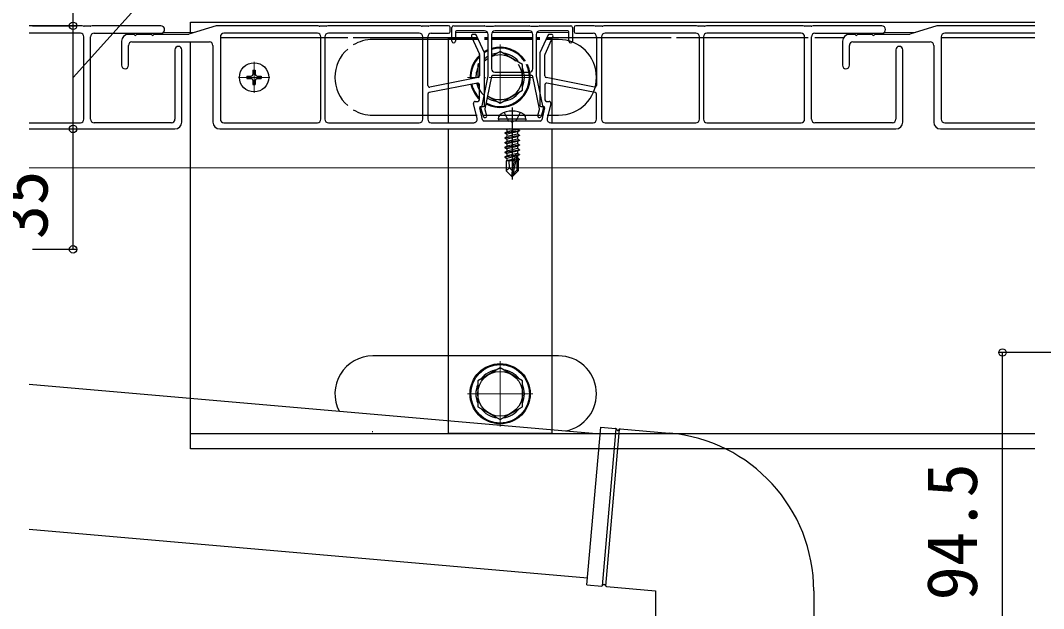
# Model space of a CAD drawing. Units: millimetres, scale not verified. Extents: x -875 to 875, y -1303 to 1295.
# Drawn here: x -128.4 to 168.9, y 440.9 to 611.8 of the extents above; entities that cross this region are included whole.
import ezdxf
from ezdxf.enums import TextEntityAlignment as Align

# ---------------------------------------------------------------- set-up
doc = ezdxf.new("R2010")
doc.units = ezdxf.units.MM
doc.header["$LTSCALE"] = 8
doc.layers.add('0-3_YKK_12', color=2, linetype='Continuous', lineweight=18)
doc.layers.add('0-4_YKK_13', color=4, linetype='Continuous')
doc.layers.add('0-5_YKK_D', color=6, linetype='Continuous')
doc.styles.add('ＭＳ ゴシック', font='')
doc.styles.get('ＭＳ ゴシック').set_extended_font_data('MS Gothic')

msp = doc.modelspace()

# ---------------------------------------------------------------- linework, layer by layer
at = {"layer": '0-3_YKK_12'}
for p, q in [((-78.153, 608.362), (-86.71, 608.362)), ((7.323, 608.362), (-2.004, 608.362)), ((20.323, 608.362), (8.67, 608.362)), ((30.996, 608.362), (21.67, 608.362)), ((131.847, 608.362), (122.61, 608.362)), ((10.996, 587.72), (10.996, 604.8)), ((-60.504, 590.75), (-60.504, 599.85)), ((-65.054, 595.3), (-55.954, 595.3)), ((1.496, 595.3), (4.496, 595.3)), ((7.763, 595.3), (20.496, 595.3)), ((166.417, 568.957), (-125.904, 568.957)), ((10.996, 493.8), (10.996, 512.8)), ((1.496, 503.3), (20.496, 503.3))]:
    msp.add_line(p, q, dxfattribs=at)
at = {"layer": '0-4_YKK_13'}
for p, q in [((-110.577, 610.3), (-125.904, 610.3)), ((-110.074, 610.171), (-110.433, 610.278)), ((-108.077, 610.15), (-109.93, 610.15)), ((-107.574, 610.278), (-107.933, 610.171)), ((-87.604, 610.3), (-107.43, 610.3)), ((-71.577, 610.277), (-79.431, 607.822)), ((-79.004, 611.3), (166.417, 611.3)), ((-79.004, 608.008), (-79.004, 611.3)), ((-42.077, 610.3), (-71.427, 610.3)), ((-41.574, 610.171), (-41.933, 610.278)), ((-39.577, 610.15), (-41.43, 610.15)), ((-39.074, 610.278), (-39.433, 610.171)), ((-12.327, 610.3), (-38.93, 610.3)), ((-11.824, 610.171), (-12.183, 610.278)), ((-9.827, 610.15), (-11.68, 610.15)), ((-9.324, 610.278), (-9.683, 610.171)), ((-4.004, 610.3), (-9.18, 610.3)), ((-3.504, 608.6), (-3.504, 609.8)), ((-3.004, 605.8), (-3.004, 609.8)), ((-2.504, 610.3), (6.423, 610.3)), ((6.567, 610.278), (6.926, 610.171)), ((7.07, 610.15), (8.923, 610.15)), ((9.067, 610.171), (9.426, 610.278)), ((9.57, 610.3), (19.423, 610.3)), ((19.567, 610.278), (19.926, 610.171)), ((20.07, 610.15), (21.923, 610.15)), ((22.067, 610.171), (22.426, 610.278)), ((22.57, 610.3), (31.496, 610.3)), ((31.996, 609.8), (31.996, 605.8)), ((32.496, 609.8), (32.496, 608.6)), ((38.173, 610.3), (32.996, 610.3)), ((38.676, 610.171), (38.317, 610.278)), ((40.673, 610.15), (38.82, 610.15)), ((41.176, 610.278), (40.817, 610.171)), ((67.923, 610.3), (41.32, 610.3)), ((68.426, 610.171), (68.067, 610.278)), ((70.423, 610.15), (68.57, 610.15)), ((70.926, 610.278), (70.567, 610.171)), ((98.923, 610.3), (71.07, 610.3)), ((99.426, 610.171), (99.067, 610.278)), ((101.423, 610.15), (99.57, 610.15)), ((101.926, 610.278), (101.567, 610.171)), ((121.896, 610.3), (102.07, 610.3)), ((137.923, 610.277), (130.069, 607.822)), ((166.417, 610.3), (138.073, 610.3)), ((-111.004, 608.1), (-125.904, 608.1)), ((-110.004, 583.1), (-110.004, 607.1)), ((-108.004, 583.1), (-108.004, 607.1)), ((-107.004, 608.1), (-87.604, 608.1)), ((-95.523, 607.8), (-97.004, 607.8)), ((-90.523, 607.8), (-94.484, 607.8)), ((-79.58, 607.8), (-89.484, 607.8)), ((-70.304, 607.1), (-70.304, 583.1)), ((-33.304, 606.8), (-70.304, 606.8)), ((-42.104, 608.1), (-69.304, 608.1)), ((-41.104, 583.1), (-41.104, 607.1)), ((-39.904, 607.1), (-39.904, 583.1)), ((-12.504, 608.1), (-38.904, 608.1)), ((4.496, 606.8), (-31.704, 606.8)), ((-11.504, 583.1), (-11.504, 607.1)), ((-10.004, 592.909), (-10.004, 607.1)), ((-9.004, 608.1), (-4.004, 608.1)), ((-2.004, 608.5), (-2.004, 605.8)), ((6.496, 608.8), (-1.704, 608.8)), ((2.67, 607.093), (4.951, 602.073)), ((3.674, 607.8), (3.125, 607.8)), ((6.451, 602.398), (4.129, 607.506)), ((7.496, 606.8), (6.496, 606.8)), ((6.496, 606.8), (7.496, 606.8)), ((7.496, 595.829), (7.496, 607.8)), ((8.496, 607.8), (8.496, 597.8)), ((20.496, 606.8), (8.496, 606.8)), ((8.496, 606.8), (20.496, 606.8)), ((20.496, 597.8), (20.496, 607.8)), ((21.496, 607.8), (21.496, 595.829)), ((22.496, 606.8), (21.496, 606.8)), ((21.496, 606.8), (22.496, 606.8)), ((30.696, 608.8), (22.496, 608.8)), ((24.863, 607.506), (22.541, 602.387)), ((24.041, 602.063), (26.323, 607.093)), ((60.696, 606.8), (24.496, 606.8)), ((25.868, 607.8), (25.318, 607.8)), ((30.996, 605.8), (30.996, 608.5)), ((32.996, 608.1), (37.996, 608.1)), ((38.996, 607.1), (38.996, 592.909)), ((40.496, 607.1), (40.496, 583.1)), ((67.896, 608.1), (41.496, 608.1)), ((100.496, 606.8), (62.296, 606.8)), ((68.896, 583.1), (68.896, 607.1)), ((70.096, 607.1), (70.096, 583.1)), ((98.496, 608.1), (71.096, 608.1)), ((99.496, 583.1), (99.496, 607.1)), ((101.496, 583.1), (101.496, 607.1)), ((102.496, 608.1), (121.896, 608.1)), ((110.764, 606.8), (102.496, 606.8)), ((113.977, 607.8), (112.496, 607.8)), ((118.977, 607.8), (115.016, 607.8)), ((129.92, 607.8), (120.016, 607.8)), ((139.196, 607.1), (139.196, 583.1)), ((166.417, 606.8), (139.196, 606.8)), ((166.417, 608.1), (140.196, 608.1)), ((-99.004, 605.8), (-99.004, 598.8)), ((-97.004, 598.8), (-97.004, 604.6)), ((-96.004, 605.6), (-73.504, 605.6)), ((-79.004, 487.3), (-79.004, 605.3)), ((-72.504, 604.6), (-72.504, 582.3)), ((4.496, 606.3), (-26.004, 606.3)), ((7.496, 606.3), (6.496, 606.3)), ((20.496, 606.3), (8.496, 606.3)), ((22.496, 606.3), (21.496, 606.3)), ((27.996, 606.3), (24.496, 606.3)), ((110.496, 605.8), (110.496, 598.8)), ((112.496, 598.8), (112.496, 604.6)), ((113.496, 605.6), (135.996, 605.6)), ((136.996, 604.6), (136.996, 582.3)), ((-83.504, 603.3), (-83.504, 583.1)), ((-81.504, 582.3), (-81.504, 603.3)), ((4.996, 601.866), (4.996, 595.709)), ((6.496, 587.1), (6.496, 602.191)), ((7.496, 600.784), (6.496, 600.207)), ((10.996, 602.805), (8.496, 601.362)), ((22.496, 602.181), (22.496, 587.1)), ((23.996, 595.709), (23.996, 601.856)), ((125.996, 603.3), (125.996, 583.1)), ((127.996, 582.3), (127.996, 603.3)), ((-62.579, 595.65), (-62.579, 594.95)), ((-62.579, 595.65), (-61.354, 595.65)), ((-62.579, 594.95), (-61.354, 594.95)), ((-60.854, 597.375), (-60.154, 597.375)), ((-60.854, 597.375), (-60.854, 596.15)), ((-60.154, 597.375), (-60.154, 596.15)), ((-59.654, 595.65), (-58.429, 595.65)), ((-59.654, 594.95), (-58.429, 594.95)), ((-58.429, 595.65), (-58.429, 594.95)), ((4.594, 595.219), (-9.406, 592.419)), ((5.733, 586.983), (7.49, 595.77)), ((6.496, 595.3), (6.743, 595.3)), ((8.468, 595.558), (6.576, 586.098)), ((20.23, 595.8), (8.762, 595.8)), ((9.496, 596.8), (19.496, 596.8)), ((22.417, 586.098), (20.525, 595.558)), ((21.502, 595.77), (23.26, 586.983)), ((38.398, 592.419), (24.398, 595.219)), ((-60.854, 594.45), (-60.854, 593.225)), ((-60.854, 593.225), (-60.154, 593.225)), ((-60.154, 594.45), (-60.154, 593.225)), ((4.398, 593.65), (-9.602, 590.85)), ((4.496, 593.66), (4.496, 592.8)), ((4.996, 588.8), (4.996, 593.16)), ((23.996, 593.16), (23.996, 588.8)), ((38.594, 590.85), (24.594, 593.65)), ((-10.004, 590.36), (-10.004, 583.1)), ((38.996, 583.1), (38.996, 590.36)), ((4.28, 583.331), (3.244, 587.684)), ((3.73, 588.3), (4.496, 588.3)), ((5.905, 582.984), (5.084, 586.43)), ((5.376, 586.8), (6.196, 586.8)), ((6.116, 583.961), (5.41, 586.41)), ((6.582, 585.956), (7.077, 584.238)), ((14.496, 586.5), (14.496, 565.6)), ((21.916, 584.238), (22.411, 585.956)), ((22.796, 586.8), (23.616, 586.8)), ((23.583, 586.41), (22.877, 583.961)), ((23.908, 586.43), (23.088, 582.984)), ((24.496, 588.3), (25.262, 588.3)), ((25.749, 587.684), (24.712, 583.331)), ((-26.004, 584.3), (4.301, 584.3)), ((6.301, 584.3), (22.692, 584.3)), ((10.496, 583.1), (10.638, 583.902)), ((18.496, 583.1), (10.496, 583.1)), ((10.496, 583.1), (10.584, 582.6)), ((18.496, 583.1), (18.355, 583.902)), ((18.496, 583.1), (18.408, 582.6)), ((24.692, 584.3), (27.996, 584.3)), ((-125.904, 582.1), (-111.004, 582.1)), ((-125.904, 580.3), (-83.504, 580.3)), ((-84.504, 582.1), (-107.004, 582.1)), ((-70.504, 580.3), (125.996, 580.3)), ((-69.304, 582.1), (-42.104, 582.1)), ((-38.904, 582.1), (-12.504, 582.1)), ((-9.004, 582.1), (3.307, 582.1)), ((13.977, 582.6), (6.391, 582.6)), ((18.408, 582.6), (10.584, 582.6)), ((12.396, 579.15), (16.596, 579.85)), ((12.656, 580.3), (12.946, 580.132)), ((13.688, 580.3), (12.946, 580.132)), ((16.046, 580.167), (12.946, 579.467)), ((12.946, 580.132), (12.946, 579.467)), ((22.601, 582.6), (15.016, 582.6)), ((16.046, 580.3), (16.046, 580.167)), ((16.596, 579.85), (16.046, 580.167)), ((16.596, 579.85), (16.596, 579.75)), ((25.685, 582.1), (37.996, 582.1)), ((41.496, 582.1), (67.896, 582.1)), ((71.096, 582.1), (98.496, 582.1)), ((124.996, 582.1), (102.496, 582.1)), ((138.996, 580.3), (166.417, 580.3)), ((140.196, 582.1), (166.417, 582.1)), ((16.596, 579.75), (12.396, 579.05)), ((12.396, 579.15), (12.946, 579.467)), ((12.396, 579.15), (12.396, 579.05)), ((12.396, 579.05), (12.946, 578.732)), ((12.396, 577.75), (16.596, 578.45)), ((16.596, 578.35), (12.396, 577.65)), ((12.396, 577.75), (12.946, 578.067)), ((12.396, 577.75), (12.396, 577.65)), ((12.396, 577.65), (12.946, 577.332)), ((12.396, 576.35), (16.596, 577.05)), ((16.596, 576.95), (12.396, 576.25)), ((16.046, 578.767), (12.946, 578.067)), ((12.946, 578.732), (12.946, 578.067)), ((16.046, 577.367), (12.946, 576.667)), ((12.946, 577.332), (12.946, 576.667)), ((16.046, 579.432), (16.046, 578.767)), ((16.596, 578.45), (16.046, 578.767)), ((16.046, 578.032), (16.046, 577.367)), ((16.596, 577.05), (16.046, 577.367)), ((16.596, 578.45), (16.596, 578.35)), ((16.596, 577.05), (16.596, 576.95)), ((12.396, 576.35), (12.946, 576.667)), ((12.396, 576.35), (12.396, 576.25)), ((12.396, 576.25), (12.946, 575.932)), ((12.396, 574.95), (16.596, 575.65)), ((16.596, 575.55), (12.396, 574.85)), ((12.396, 574.95), (12.946, 575.267)), ((12.396, 574.95), (12.396, 574.85)), ((12.396, 574.85), (12.946, 574.532)), ((12.396, 573.55), (16.596, 574.25)), ((16.596, 574.15), (12.396, 573.45)), ((12.396, 573.55), (12.946, 573.867)), ((16.046, 575.967), (12.946, 575.267)), ((12.946, 575.932), (12.946, 575.267)), ((16.046, 574.567), (12.946, 573.867)), ((12.946, 574.532), (12.946, 573.867)), ((16.046, 576.632), (16.046, 575.967)), ((16.596, 575.65), (16.046, 575.967)), ((16.046, 575.232), (16.046, 574.567)), ((16.596, 574.25), (16.046, 574.567)), ((16.046, 573.832), (16.046, 573.167)), ((16.596, 575.65), (16.596, 575.55)), ((16.596, 574.25), (16.596, 574.15)), ((12.396, 573.55), (12.396, 573.45)), ((12.396, 573.45), (12.946, 573.132)), ((12.396, 572.15), (15.422, 572.654)), ((15.394, 572.549), (12.396, 572.05)), ((12.396, 572.15), (12.946, 572.467)), ((12.396, 572.15), (12.396, 572.05)), ((12.396, 572.05), (12.946, 571.732)), ((12.796, 571), (12.946, 571.067)), ((12.796, 571), (12.796, 568.15)), ((15.073, 571), (12.796, 571)), ((16.046, 573.167), (12.946, 572.467)), ((12.946, 573.132), (12.946, 572.467)), ((15.336, 572.272), (12.946, 571.732)), ((12.946, 571.732), (12.946, 571.067)), ((15.192, 571.574), (12.946, 571.067)), ((15.131, 571.282), (13.413, 571)), ((15.406, 572.606), (14.496, 568.221)), ((15.828, 572.722), (14.646, 567.024)), ((15.076, 571.016), (14.992, 571)), ((15.829, 572.722), (16.596, 572.85)), ((16.596, 572.75), (15.883, 572.631)), ((16.046, 571.767), (15.893, 571.732)), ((15.896, 572.551), (15.896, 568.274)), ((16.496, 571.507), (15.896, 571.408)), ((16.496, 571.292), (15.896, 571.175)), ((16.196, 571), (15.896, 571)), ((16.596, 572.85), (16.046, 573.167)), ((16.046, 572.432), (16.046, 571.767)), ((16.496, 571.507), (16.046, 571.767)), ((16.496, 571.292), (16.196, 571.119)), ((16.196, 571.119), (16.196, 568.15)), ((16.496, 571.507), (16.496, 571.292)), ((16.596, 572.85), (16.596, 572.75)), ((13.754, 568.953), (12.796, 568.15)), ((14.346, 566.6), (12.796, 568.15)), ((14.496, 568.221), (14.346, 566.6)), ((14.496, 568.221), (14.496, 566.6)), ((15.896, 568.274), (14.646, 567.024)), ((14.646, 566.6), (16.196, 568.15)), ((16.196, 568.15), (15.896, 568.274)), ((14.346, 566.6), (14.646, 566.6)), ((14.646, 567.024), (14.646, 566.6)), ((27.996, 514.3), (-26.004, 514.3)), ((-125.904, 506.129), (40.047, 491.61)), ((36.212, 447.777), (40.221, 493.602)), ((40.221, 493.602), (44.534, 493.225)), ((-79.004, 491.8), (166.417, 491.8)), ((40.704, 447.481), (44.696, 493.115)), ((41.7, 447.394), (45.692, 493.027)), ((45.871, 493.108), (60.145, 491.859)), ((166.417, 487.3), (-79.004, 487.3)), ((-125.904, 463.968), (36.387, 449.77)), ((36.212, 447.777), (40.525, 447.4)), ((41.862, 447.283), (56.136, 446.034)), ((56.136, 446.034), (56.136, 436.034)), ((102.136, 446.034), (102.136, 436.034))]:
    msp.add_line(p, q, dxfattribs=at)
for points in [[(-4.004, 582.1), (-4.004, 606.8), (4.496, 606.8)], [(19.496, 608.8), (14.496, 608.8), (9.496, 608.8)], [(24.496, 606.8), (25.996, 606.8), (25.996, 582.1)], [(7.337, 589.906), (10.996, 587.794), (17.496, 591.547), (17.496, 599.052), (10.996, 602.805)], [(4.996, 599.341), (4.496, 599.052), (4.496, 595.2)], [(12.196, 585.079), (13.351, 582.762), (13.658, 582.6)], [(16.796, 585.079), (15.641, 582.762), (15.335, 582.6)], [(25.996, 580.3), (25.996, 491.8), (-4.004, 491.8), (-4.004, 580.3)], [(16.596, 579.75), (16.046, 579.432), (12.946, 578.732)], [(16.596, 578.35), (16.046, 578.032), (12.946, 577.332)], [(16.596, 576.95), (16.046, 576.632), (12.946, 575.932)], [(16.596, 575.55), (16.046, 575.232), (12.946, 574.532)], [(16.596, 574.15), (16.046, 573.832), (12.946, 573.132)], [(14.496, 568.221), (13.754, 568.953), (13.596, 571)], [(16.596, 572.75), (16.046, 572.432), (15.896, 572.398)]]:
    msp.add_lwpolyline(points, dxfattribs=at)
msp.add_lwpolyline([(10.996, 510.805), (4.496, 507.052), (4.496, 499.547), (10.996, 495.794), (17.496, 499.547), (17.496, 507.052)], close=True, dxfattribs=at)
for centre, radius in [((-60.504, 595.3), 4.25), ((10.996, 503.3), 8.75), ((10.996, 503.3), 8.5), ((10.996, 503.3), 6.5)]:
    msp.add_circle(centre, radius, dxfattribs=at)
for centre, radius, start, end in [((-110.577, 609.8), 0.5, 73.30076, 90), ((-109.93, 610.65), 0.5, 253.30076, 270), ((-108.077, 610.65), 0.5, 270, 286.69924), ((-107.43, 609.8), 0.5, 90, 106.69924), ((-87.604, 609.2), 1.1, 270, 90), ((-71.427, 609.8), 0.5, 90, 107.35402), ((-42.077, 609.8), 0.5, 73.30076, 90), ((-41.43, 610.65), 0.5, 253.30076, 270), ((-39.577, 610.65), 0.5, 270, 286.69924), ((-38.93, 609.8), 0.5, 90, 106.69924), ((-12.327, 609.8), 0.5, 73.30076, 90), ((-11.68, 610.65), 0.5, 253.30076, 270), ((-9.827, 610.65), 0.5, 270, 286.69924), ((-9.18, 609.8), 0.5, 90, 106.69924), ((-4.004, 609.8), 0.5, 0, 90), ((-2.504, 609.8), 0.5, 90, 180), ((6.423, 609.8), 0.5, 73.30076, 90), ((7.07, 610.65), 0.5, 253.30076, 270), ((8.923, 610.65), 0.5, 270, 286.69924), ((9.57, 609.8), 0.5, 90, 106.69924), ((19.423, 609.8), 0.5, 73.30076, 90), ((20.07, 610.65), 0.5, 253.30076, 270), ((21.923, 610.65), 0.5, 270, 286.69924), ((22.57, 609.8), 0.5, 90, 106.69924), ((31.496, 609.8), 0.5, 0, 90), ((32.996, 609.8), 0.5, 90, 180), ((38.173, 609.8), 0.5, 73.30076, 90), ((38.82, 610.65), 0.5, 253.30076, 270), ((40.673, 610.65), 0.5, 270, 286.69924), ((41.32, 609.8), 0.5, 90, 106.69924), ((67.923, 609.8), 0.5, 73.30076, 90), ((68.57, 610.65), 0.5, 253.30076, 270), ((70.423, 610.65), 0.5, 270, 286.69924), ((71.07, 609.8), 0.5, 90, 106.69924), ((98.923, 609.8), 0.5, 73.30076, 90), ((99.57, 610.65), 0.5, 253.30076, 270), ((101.423, 610.65), 0.5, 270, 286.69924), ((102.07, 609.8), 0.5, 90, 106.69924), ((121.896, 609.2), 1.1, 270, 90), ((138.073, 609.8), 0.5, 90, 107.35402), ((-111.004, 607.1), 1, 0, 90), ((-107.004, 607.1), 1, 90, 180), ((-97.004, 605.8), 2, 90, 180), ((-95.523, 607.5), 0.3, 30, 90), ((-95.004, 607.8), 0.3, 210, 330), ((-94.484, 607.5), 0.3, 90, 150), ((-90.523, 607.5), 0.3, 30, 90), ((-90.004, 607.8), 0.3, 210, 330), ((-89.484, 607.5), 0.3, 90, 150), ((-79.58, 608.3), 0.5, 270, 287.35402), ((-69.304, 607.1), 1, 90, 180), ((-42.104, 607.1), 1, 0, 90), ((-38.904, 607.1), 1, 90, 180), ((-12.504, 607.1), 1, 360, 90), ((-9.004, 607.1), 1, 90, 180), ((-4.004, 608.6), 0.5, 270, 0), ((-1.704, 608.5), 0.3, 90, 180), ((3.125, 607.3), 0.5, 90, 204.44395), ((3.674, 607.3), 0.5, 24.44395, 90), ((6.496, 607.8), 1, 0, 90), ((9.496, 607.8), 1, 90, 180), ((19.496, 607.8), 1, 0, 90), ((22.496, 607.8), 1, 90, 180), ((25.318, 607.3), 0.5, 90, 155.5983), ((25.868, 607.3), 0.5, 335.5983, 90), ((30.696, 608.5), 0.3, 360, 90), ((32.996, 608.6), 0.5, 180, 270), ((37.996, 607.1), 1, 0, 90), ((41.496, 607.1), 1, 90, 180), ((67.896, 607.1), 1, 0, 90), ((71.096, 607.1), 1, 90, 180), ((98.496, 607.1), 1, 0, 90), ((102.496, 607.1), 1, 90, 180), ((112.496, 605.8), 2, 90, 180), ((113.977, 607.5), 0.3, 30, 90), ((114.496, 607.8), 0.3, 210, 330), ((115.016, 607.5), 0.3, 90, 150), ((118.977, 607.5), 0.3, 30, 90), ((119.496, 607.8), 0.3, 210, 330), ((120.016, 607.5), 0.3, 90, 150), ((129.92, 608.3), 0.5, 270, 287.35402), ((140.196, 607.1), 1, 90, 180), ((-96.004, 604.6), 1, 90, 180), ((-82.504, 603.3), 1, 0, 180), ((-73.504, 604.6), 1, 0, 90), ((-26.004, 595.3), 11, 90, 121.21037), ((-2.504, 605.8), 0.5, 180, 270), ((-2.504, 605.8), 0.5, 270, 0), ((10.996, 595.3), 8.75, 32.48935, 106.60154), ((10.996, 595.3), 8.5, 33.56902, 107.10462), ((27.996, 595.3), 11, 270, 90), ((31.496, 605.8), 0.5, 180, 270), ((31.496, 605.8), 0.5, 270, 0), ((113.496, 604.6), 1, 90, 180), ((126.996, 603.3), 1, 0, 180), ((135.996, 604.6), 1, 0, 90), ((-26.004, 595.3), 11, 131.5778, 228.4222), ((10.996, 595.3), 8.75, 133.29181, 183.5814), ((10.996, 595.3), 8.5, 134.90087, 183.35264), ((4.496, 601.866), 0.5, 360, 24.44395), ((5.996, 602.191), 0.5, 0, 24.44395), ((10.996, 595.3), 8.75, 113.57817, 120.94972), ((10.996, 595.3), 8.5, 114.31573, 121.96572), ((10.996, 595.3), 7.05, 119.76565, 129.66501), ((10.996, 595.3), 6.5, 122.57895, 133.81306), ((10.996, 595.3), 7.05, 97.21814, 110.76952), ((10.996, 595.3), 6.5, 46.3091, 112.61985), ((10.996, 595.3), 7.05, 41.81031, 82.78186), ((22.996, 602.181), 0.5, 155.5983, 180), ((24.496, 601.856), 0.5, 155.5983, 180), ((-98.004, 598.8), 1, 180, 0), ((10.996, 595.3), 7.05, 148.32757, 181.70188), ((10.996, 595.3), 8.75, 241.8828, 25.0151), ((10.996, 595.3), 8.5, 241.37309, 25.80401), ((10.996, 595.3), 6.5, 235.78256, 34.6966), ((9.496, 597.8), 1, 180, 270), ((10.996, 595.3), 7.05, 337.21814, 22.78186), ((19.496, 597.8), 1, 270, 360), ((111.496, 598.8), 1, 180, 0), ((-61.354, 596.15), 0.5, 270, 0), ((-61.354, 594.45), 0.5, 0, 90), ((-59.654, 596.15), 0.5, 180, 270), ((-59.654, 594.45), 0.5, 90, 180), ((4.496, 595.709), 0.5, 281.30993, 0), ((7.196, 595.829), 0.3, 348.69007, 0), ((8.762, 595.5), 0.3, 90, 168.69007), ((20.23, 595.5), 0.3, 11.30993, 90), ((21.796, 595.829), 0.3, 180, 191.30993), ((24.496, 595.709), 0.5, 180, 258.69007), ((-9.504, 592.909), 0.5, 180, 281.30993), ((10.996, 595.3), 8.75, 193.42743, 226.70819), ((10.996, 595.3), 8.5, 193.48974, 225.09913), ((10.996, 595.3), 7.05, 193.93836, 228.64229), ((10.996, 595.3), 7.05, 193.93836, 211.67243), ((4.496, 593.16), 0.5, 0, 101.30993), ((24.496, 593.16), 0.5, 78.69007, 180), ((38.496, 592.909), 0.5, 258.69007, 0), ((-9.504, 590.36), 0.5, 101.30993, 180), ((4.496, 588.8), 0.5, 270, 0), ((10.996, 595.3), 7.05, 237.65876, 262.78186), ((10.996, 595.3), 7.05, 277.21814, 322.78186), ((24.496, 588.8), 0.5, 180, 270), ((38.496, 590.36), 0.5, 0, 78.69007), ((-26.004, 595.3), 11, 238.78963, 270), ((3.73, 587.8), 0.5, 90, 193.3925), ((5.376, 586.5), 0.3, 90, 193.3925), ((5.696, 586.5), 0.3, 114.827, 197.33887), ((5.439, 587.041), 0.3, 296.01796, 348.69007), ((6.196, 587.1), 0.3, 270, 0), ((6.87, 586.039), 0.3, 168.69007, 196.079), ((22.123, 586.039), 0.3, 343.921, 11.30993), ((22.796, 587.1), 0.3, 180, 270), ((23.554, 587.041), 0.3, 191.30993, 243.98204), ((23.296, 586.5), 0.3, 342.66113, 65.173), ((23.616, 586.5), 0.3, 346.6075, 90), ((25.262, 587.8), 0.5, 346.6075, 90), ((-111.004, 583.1), 1, 270, 0), ((-107.004, 583.1), 1, 180, 270), ((-84.504, 583.1), 1, 270, 0), ((-69.304, 583.1), 1, 180, 270), ((-42.104, 583.1), 1, 270, 0), ((-38.904, 583.1), 1, 180, 270), ((-26.004, 595.3), 11, 268.92401, 270), ((-12.504, 583.1), 1, 270, 360), ((-9.004, 583.1), 1, 180, 270), ((3.307, 583.1), 1, 270, 13.3925), ((6.391, 583.1), 0.5, 193.3925, 270), ((6.596, 584.1), 0.5, 196.079, 16.079), ((11.524, 583.746), 0.9, 122.05588, 170), ((14.496, 579), 6.5, 57.94412, 122.05588), ((17.468, 583.746), 0.9, 10, 57.94412), ((22.396, 584.1), 0.5, 163.921, 343.921), ((22.601, 583.1), 0.5, 270, 346.6075), ((25.685, 583.1), 1, 166.6075, 270), ((37.996, 583.1), 1, 270, 0), ((41.496, 583.1), 1, 180, 270), ((67.896, 583.1), 1, 270, 0), ((71.096, 583.1), 1, 180, 270), ((98.496, 583.1), 1, 270, 0), ((102.496, 583.1), 1, 180, 270), ((124.996, 583.1), 1, 270, 0), ((140.196, 583.1), 1, 180, 270), ((-83.504, 582.3), 2, 270, 360), ((-70.504, 582.3), 2, 180, 270), ((13.977, 582.3), 0.3, 30, 90), ((14.496, 582.6), 0.3, 210, 330), ((15.016, 582.3), 0.3, 90, 150), ((125.996, 582.3), 2, 270, 0), ((138.996, 582.3), 2, 180, 270), ((15.648, 572.551), 0.248, 0, 167.19096), ((-26.004, 503.3), 11, 90, 207.36468), ((27.996, 503.3), 11, 280.60019, 90), ((10.996, 503.3), 7.05, 97.21814, 142.78186), ((10.996, 503.3), 7.05, 37.21814, 82.78186), ((10.996, 503.3), 7.05, 157.21814, 202.78186), ((10.996, 503.3), 7.05, 337.21814, 22.78186), ((10.996, 503.3), 7.05, 217.21814, 262.78186), ((10.996, 503.3), 7.05, 277.21814, 322.78186), ((-26.004, 503.3), 11, 268.92401, 270), ((44.517, 493.026), 0.2, 11.60155, 85), ((45.202, 493.167), 0.5, 191.60155, 338.39845), ((45.853, 492.909), 0.2, 85, 158.39845), ((56.136, 446.034), 46, 0, 85), ((40.542, 447.599), 0.2, 265, 338.39845), ((41.193, 447.342), 0.5, 11.60155, 158.39845), ((41.879, 447.482), 0.2, 191.60155, 265)]:
    msp.add_arc(centre, radius, start, end, dxfattribs=at)
at = {"layer": '0-5_YKK_D'}
for p, q in [((-124.904, 610.3), (-112.114, 610.3)), ((-121.38, 610.3), (-112.114, 610.3)), ((-113.114, 580.3), (-113.114, 610.3)), ((-124.904, 580.3), (-112.114, 580.3)), ((-117.009, 580.3), (-112.114, 580.3)), ((-113.114, 545.3), (-113.114, 580.3)), ((-124.904, 545.3), (-112.114, 545.3)), ((199.886, 515.3), (155.996, 515.3)), ((156.996, 420.8), (156.996, 515.3))]:
    msp.add_line(p, q, dxfattribs=at)
for points in [[(-113.114, 595.3), (-73.114, 639.722), (-73.114, 672.313)], [(-113.114, 610.3), (-113.114, 625.3), (-113.114, 660.145)]]:
    msp.add_lwpolyline(points, dxfattribs=at)
for centre in [(-113.114, 610.3), (-113.114, 610.3), (-113.114, 580.3), (-113.114, 580.3), (-113.114, 545.3), (156.996, 515.3)]:
    msp.add_circle(centre, 1.075, dxfattribs=at)

# ---------------------------------------------------------------- texts
at = {"layer": '0-5_YKK_D', "style": 'ＭＳ ゴシック'}
for s, p in [('35', (-116.114, 548.254)), ('94.5', (153.996, 443.22))]:
    msp.add_text(s, height=14.66, rotation=90, dxfattribs=at).set_placement(p, align=Align.BOTTOM_LEFT)

doc.saveas('drawing.dxf')
